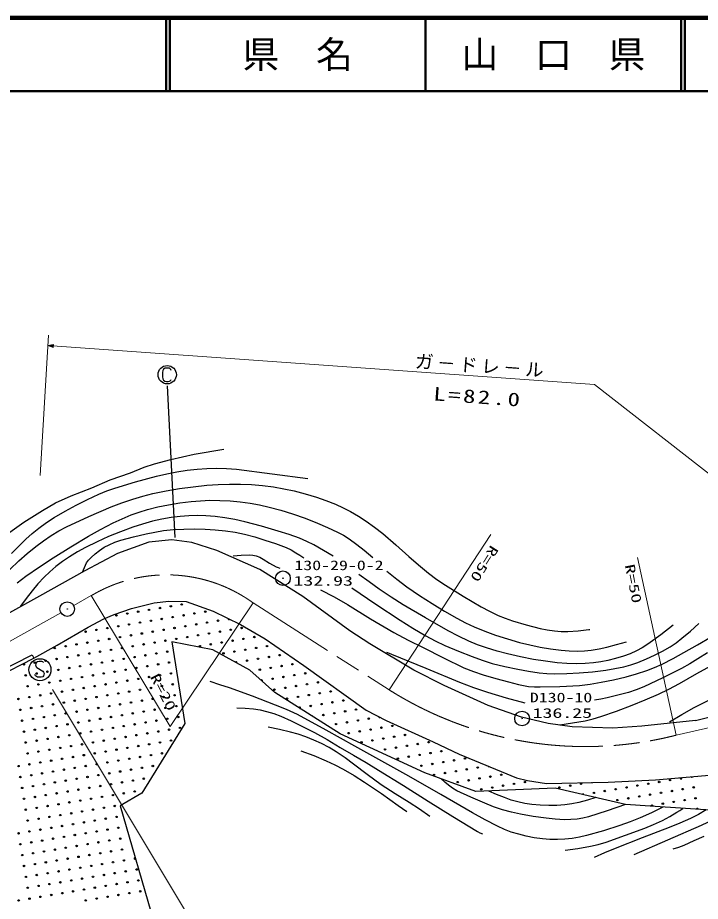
# Model space of a CAD drawing. Units: millimetres, scale not verified. Extents: x 40000 to 680000, y 20000 to 380000.
# Drawn here: x 277586 to 370345, y 259974 to 380000 of the extents above; entities that cross this region are included whole.
import ezdxf
from ezdxf.enums import TextEntityAlignment as Align

# ---------------------------------------------------------------- set-up
doc = ezdxf.new("R2010")
doc.units = ezdxf.units.MM
doc.header["$LTSCALE"] = 1000
doc.linetypes.add('CHAIN', pattern=[18.5, 12, -1.5, 3.5, -1.5])
for name, color, linetype, lineweight in [('M-BGD', 7, 'Continuous', 25), ('M-BGD-HTXT', 7, 'Continuous', 13), ('M-BMK', 2, 'CHAIN', 13), ('M-STR-STRC', 7, 'Continuous', 25), ('M-TTL', 2, 'Continuous', 140), ('M-TTL-LINE', 7, 'Continuous', 50)]:
    doc.layers.add(name, color=color, linetype=linetype, lineweight=lineweight)
doc.layers.add('M-BMK-SRVR', color=7, linetype='Continuous')
doc.layers.add('M-TTL-TXT', color=7, linetype='Continuous')
doc.styles.add('ＭＳ ゴシック', font='')
doc.styles.get('ＭＳ ゴシック').set_extended_font_data('MS Gothic')

# ---------------------------------------------------------------- blocks, each defined once
blk = doc.blocks.new('BUHIN2')
at = {"color": 3, "linetype": 'Continuous', "lineweight": 25}
for radius in [995, 30]:
    blk.add_circle((0, 0), radius, dxfattribs=at)
blk = doc.blocks.new('BUHIN4')
at = {"color": 7, "linetype": 'Continuous', "lineweight": 25}
blk.add_lwpolyline([(201, -784), (327, -806), (448, -780), (571, -718), (680, -617), (812, -413), (886, -230), (879, 13), (796, 208), (613, 385), (99, 717), (-149, 818), (-331, 824), (-540, 743), (-704, 581), (-833, 381), (-915, 219), (-919, 109), (-898, -8), (-845, -87)], dxfattribs=at)
blk.add_circle((0, 0), 1244, dxfattribs=at)
blk = doc.blocks.new('BUHIN58')
at = {"color": 7, "linetype": 'Continuous', "lineweight": 25}
blk.add_lwpolyline([(561, -915), (681, -895), (786, -829), (897, -713), (1023, -517), (1085, -325), (1079, -125), (994, 46), (853, 146), (754, 200), (596, 231), (469, 188), (-371, -243), (-533, -245), (-723, -194), (-866, -84), (-958, 38), (-1014, 199), (-945, 431), (-758, 721), (-657, 835), (-523, 918), (-364, 958), (-162, 952)], dxfattribs=at)
blk.add_circle((0, 0), 1492, dxfattribs=at)

msp = doc.modelspace()

# ---------------------------------------------------------------- linework, layer by layer
at = {"layer": 'M-BGD'}
for p, q in [((298414, 319977), (301547, 320700)), ((301547, 320700), (305585, 321397)), ((294772, 318960), (296191, 319415)), ((296191, 319415), (298414, 319977)), ((290166, 317219), (292897, 318183)), ((292897, 318183), (294772, 318960)), ((287675, 316148), (290166, 317219)), ((284842, 315057), (287675, 316148)), ((282727, 314119), (284842, 315057)), ((280959, 313075), (282727, 314119)), ((278442, 311495), (280959, 313075)), ((275898, 309674), (278442, 311495)), ((295406, 308749), (291157, 307217)), ((298518, 309095), (295406, 308749)), ((301236, 308700), (298518, 309095)), ((304644, 307613), (301236, 308700)), ((310474, 305044), (304644, 307613)), ((291157, 307217), (286711, 304846)), ((316353, 301388), (310474, 305044)), ((286711, 304846), (280559, 301437)), ((280559, 301437), (273247, 297386)), ((322702, 296694), (316353, 301388)), ((293058, 299751), (296154, 300537)), ((296154, 300537), (298119, 300734)), ((298119, 300734), (300477, 300709)), ((300477, 300709), (304142, 299407)), ((289300, 298326), (290700, 298941)), ((290700, 298941), (293058, 299751)), ((304142, 299407), (307852, 297589)), ((287163, 297196), (289300, 298326)), ((282957, 294787), (287163, 297196)), ((307852, 297589), (311217, 295624)), ((325419, 294929), (322702, 296694)), ((311217, 295624), (316479, 291994)), ((279764, 293018), (282957, 294787)), ((304084, 294136), (298538, 295237)), ((298538, 295237), (300317, 284145)), ((309122, 291385), (304084, 294136)), ((331397, 291372), (325419, 294929)), ((273082, 290153), (279535, 293463)), ((273298, 289702), (279764, 293018)), ((279535, 293463), (279764, 293018)), ((316479, 291994), (324954, 285951)), ((312509, 288336), (309122, 291385)), ((335547, 289297), (331397, 291372)), ((341500, 286580), (335547, 289297)), ((321411, 282706), (312509, 288336)), ((324954, 285951), (327637, 284551)), ((346045, 284999), (341500, 286580)), ((369670, 284531), (378261, 286646)), ((327637, 284551), (334024, 281627)), ((349652, 284110), (346045, 284999)), ((369670, 284531), (362398, 283764)), ((300317, 284145), (294474, 274662)), ((352912, 283665), (349652, 284110)), ((358446, 283517), (352912, 283665)), ((362398, 283764), (358446, 283517)), ((332927, 277421), (321411, 282706)), ((334024, 281627), (337586, 279981)), ((337586, 279981), (345353, 276769)), ((339839, 274881), (332927, 277421)), ((364250, 276472), (375774, 277483)), ((345353, 276769), (346876, 276400)), ((346876, 276400), (349431, 275983)), ((349431, 275983), (357833, 276172)), ((357833, 276172), (364250, 276472)), ((350635, 275347), (339839, 274881)), ((360160, 273145), (350635, 275347)), ((294474, 274662), (291499, 272926)), ((291499, 272926), (298651, 248518)), ((363540, 272891), (360160, 273145)), ((375309, 272129), (363540, 272891))]:
    msp.add_line(p, q, dxfattribs=at)
for points in [[(276767, 307241), (278695, 309173), (279558, 309944), (280466, 310676), (281498, 311414), (282565, 312103), (284029, 312969), (285530, 313788), (287057, 314556), (288619, 315275), (289689, 315717), (290782, 316103), (293611, 316939), (296462, 317719), (297840, 318051), (299234, 318325), (300598, 318535), (301970, 318685), (303287, 318768), (304615, 318791), (305962, 318754), (307316, 318657), (312164, 318024), (317013, 317397)], [(275292, 303876), (277754, 306230), (278885, 307228), (280054, 308181), (281083, 308944), (282155, 309664), (283183, 310284), (284239, 310852), (287263, 312239), (290309, 313570), (291749, 314117), (293219, 314611), (294582, 315010), (295959, 315350), (297760, 315722), (299574, 316034), (301433, 316297), (303298, 316501), (304823, 316608), (306362, 316655), (307863, 316646), (309371, 316577), (310873, 316445), (312368, 316253), (313767, 316011), (315154, 315711), (316664, 315321), (318170, 314870), (319475, 314421), (320767, 313913), (321803, 313443), (322815, 312917), (323896, 312287), (324954, 311599), (326085, 310787), (327186, 309922), (328973, 308401), (330730, 306826), (332053, 305665), (333420, 304546), (334560, 303705), (335735, 302912), (338128, 301429), (340563, 299990), (341697, 299374), (342855, 298814), (343833, 298416), (344842, 298070), (346688, 297535), (348564, 297054), (349543, 296851), (350537, 296706), (351427, 296645), (352331, 296644), (353748, 296730), (355180, 296877), (355260, 296886), (355350, 296897)], [(277513, 303230), (278713, 304130), (280538, 305413), (282399, 306649), (284789, 308139), (287218, 309582), (288860, 310497), (290540, 311364), (291772, 311938), (293026, 312455), (294115, 312846), (295224, 313180), (296649, 313536), (298089, 313834), (299627, 314091), (301172, 314287), (302427, 314395), (303697, 314444), (305070, 314437), (306441, 314371), (307808, 314244), (309167, 314058), (310457, 313822), (311743, 313526), (313343, 313089), (314926, 312594), (316636, 311997), (318332, 311341), (319706, 310763), (321065, 310126), (321872, 309689), (322649, 309199), (323676, 308453), (324675, 307652), (325257, 307168), (325844, 306676)], [(320452, 306845), (319162, 307648), (317836, 308402), (316879, 308869), (315895, 309282), (314463, 309797), (313000, 310259), (310735, 310929), (308458, 311540), (307098, 311834), (305717, 312071), (304436, 312233), (303150, 312336), (302010, 312371), (300861, 312345), (299655, 312255), (298444, 312104), (297162, 311880), (295891, 311598), (294543, 311220), (293215, 310785), (291576, 310177), (289948, 309507), (288367, 308798), (286816, 308036), (285711, 307436), (284635, 306783), (283693, 306139), (282779, 305441), (281959, 304738), (281180, 303991), (280338, 303092), (279541, 302154), (278735, 301125), (277951, 300079)], [(286408, 304703), (286653, 305332), (286949, 305930), (287226, 306328), (287552, 306692), (288107, 307190), (288706, 307646), (289343, 308060), (290007, 308419), (290799, 308752), (291613, 309029), (293315, 309489), (295043, 309893), (296215, 310137), (297408, 310323), (298771, 310463), (300149, 310543), (301599, 310567), (303056, 310532), (304430, 310445), (305809, 310297), (307122, 310098), (308423, 309840), (309811, 309475), (311184, 309051), (312628, 308571), (314049, 308034), (314740, 307705), (315403, 307322), (315930, 306980), (316458, 306619)], [(306847, 306901), (307936, 306994), (309045, 307027), (309523, 306988), (309995, 306888), (310471, 306707), (310929, 306468), (311815, 305920), (312725, 305429), (312971, 305318), (313218, 305210)], [(366675, 297486), (364956, 296167), (363190, 294888), (362439, 294413), (361660, 293991), (360793, 293605), (359891, 293271), (358840, 292943), (357775, 292674), (356804, 292486), (355823, 292357), (354678, 292270), (353519, 292242), (352211, 292285), (350908, 292388), (349291, 292583), (347667, 292839), (345909, 293176), (344165, 293571), (342723, 293956), (341291, 294400), (340079, 294834), (338879, 295327), (337471, 295993), (336089, 296714), (333008, 298463), (329961, 300262), (328318, 301288), (326709, 302364), (325325, 303351), (323948, 304364)], [(327761, 304815), (329095, 303732), (330465, 302697), (332172, 301529), (333910, 300412), (335570, 299394), (337261, 298428), (338422, 297824), (339609, 297276), (341050, 296683), (342514, 296146), (344121, 295620), (345753, 295149), (347159, 294794), (348576, 294497), (349994, 294257), (351423, 294075), (352542, 293983), (353671, 293951), (354587, 293981), (355507, 294073), (356578, 294250), (357651, 294489), (358972, 294842), (360298, 295231)], [(322998, 302560), (326247, 300341), (329537, 298167), (331269, 297076), (333042, 296031), (334317, 295343), (335627, 294705), (337467, 293932), (339341, 293209), (340702, 292715), (342081, 292278), (343797, 291861), (345541, 291501), (346994, 291219), (348463, 290996), (349506, 290907), (350554, 290878), (352225, 290915), (353892, 291011), (355702, 291167), (357510, 291382), (358735, 291579), (359956, 291836), (360918, 292102), (361861, 292426), (363009, 292891), (364136, 293412), (365197, 293954), (366234, 294552), (367055, 295097), (367850, 295697), (369009, 296679), (370144, 297711)], [(318743, 302278), (320582, 301311), (322391, 300291), (325521, 298360), (328681, 296481), (330666, 295434), (332680, 294439), (335434, 293041), (338210, 291699), (339502, 291197), (340826, 290747), (342540, 290230), (344277, 289768), (345639, 289442), (347010, 289175), (347793, 289102), (348590, 289088), (351261, 289161), (353921, 289294), (355389, 289482), (356860, 289731), (358565, 290078), (360252, 290484), (361657, 290875), (363056, 291328), (364112, 291727), (365144, 292182), (366632, 292939), (368092, 293750), (369961, 294810), (371797, 295921)], [(346565, 286887), (344021, 287586), (341483, 288346), (339569, 288990), (337675, 289692), (333074, 291605), (328449, 293486), (328096, 293626), (327743, 293765)], [(371327, 293749), (370001, 292915), (368915, 292225), (367798, 291588), (365248, 290313), (362672, 289092), (361642, 288694), (360590, 288352), (359153, 287963), (357696, 287632), (356839, 287454), (355980, 287281)], [(351253, 283955), (352981, 284197), (354695, 284497), (355773, 284747), (356846, 285057), (358969, 285803), (361075, 286607), (362868, 287324), (364644, 288099), (366087, 288804), (367513, 289566), (369877, 290930), (372279, 292246)], [(365239, 272781), (363723, 272015), (362174, 271299), (360811, 270759), (359425, 270274), (357165, 269555), (354889, 268895), (353914, 268672), (352916, 268507), (351921, 268401), (350920, 268355), (349912, 268377), (348895, 268460), (347783, 268613), (346671, 268827), (345661, 269078), (344659, 269389), (343718, 269748), (342800, 270163), (341089, 271050), (339392, 271996), (335063, 274467), (330738, 276963), (327090, 279023), (323405, 281036), (319512, 283228), (315595, 285364), (314128, 286024), (312627, 286633), (309507, 287829), (306370, 288967), (305070, 289393), (303756, 289811)], [(366162, 284344), (367811, 285345), (369489, 286292), (371866, 287483)], [(307345, 286261), (308495, 286220), (309650, 286119), (310537, 285971), (311414, 285764), (312379, 285467), (313331, 285112), (314739, 284498), (316124, 283828), (317903, 282920), (319659, 281954), (321414, 280864), (323208, 279821), (324931, 278834), (326624, 277795), (330011, 275711), (333373, 273573), (336716, 271478), (340085, 269438), (340401, 269288), (340726, 269135)], [(333587, 271476), (332198, 272470), (330767, 273419), (328859, 274590), (326987, 275810), (325088, 277183), (323214, 278613), (322066, 279466), (320875, 280275), (319896, 280859), (318877, 281396), (317825, 281885), (316742, 282321), (315705, 282674), (314647, 282971), (313155, 283311), (311642, 283609)], [(316077, 280404), (317813, 279763), (319524, 279066), (320681, 278524), (321821, 277923), (323290, 277064), (324728, 276154), (327026, 274607), (329296, 273007), (329873, 272594), (330458, 272175)], [(360160, 273145), (357667, 272265), (355146, 271440), (354373, 271256), (353590, 271133), (352739, 271069), (351871, 271064), (350637, 271137), (349400, 271270), (347641, 271509), (345893, 271807), (344676, 272070), (343465, 272393), (342260, 272810), (341066, 273288), (339146, 274118), (337253, 275003), (336669, 275359), (336117, 275765), (335619, 276180), (335130, 276611)], [(356161, 274069), (355011, 273696), (353838, 273378), (352907, 273200), (351955, 273079), (350855, 273006), (349749, 272992), (348601, 273033), (347460, 273134), (346499, 273275), (345551, 273476), (344632, 273737), (343721, 274060), (342655, 274494), (341598, 274957)], [(351981, 266932), (353703, 267171), (355415, 267469), (356485, 267715), (357548, 268022), (360178, 268940), (362789, 269915), (364001, 270409), (365186, 270957), (366179, 271486), (367145, 272070), (367559, 272333), (367979, 272604)], [(371122, 272400), (370077, 271780), (368993, 271208), (367576, 270580), (366127, 270003), (362437, 268610), (358772, 267162), (357333, 266545), (355901, 265912)], [(361376, 266315), (365930, 268331), (370517, 270310), (372210, 271145), (373877, 272035), (374027, 272116), (374185, 272202)], [(366638, 267120), (367402, 267338), (368156, 267617), (369494, 268246), (370855, 268818)]]:
    msp.add_lwpolyline(points, dxfattribs=at)
for centre in [(298398, 300057), (299878, 300305), (291002, 298818), (292481, 299066), (293960, 299313), (295440, 299561), (296919, 299809), (300126, 298825), (301605, 299073), (303084, 299321), (292729, 297586), (294208, 297834), (295688, 298082), (297167, 298330), (298646, 298577), (301853, 297594), (303332, 297842), (304812, 298089), (286811, 296595), (288291, 296843), (289770, 297091), (291249, 297338), (295935, 296602), (297415, 296850), (298894, 297098), (300374, 297346), (305059, 296610), (306539, 296858), (308018, 297106), (288538, 295363), (290018, 295611), (291497, 295859), (292977, 296107), (294456, 296355), (297663, 295371), (299142, 295619), (300621, 295867), (302101, 296114), (303580, 296362), (306787, 295378), (308266, 295626), (309745, 295874), (282621, 294372), (284100, 294620), (285580, 294868), (287059, 295116), (290266, 294132), (291745, 294380), (293224, 294627), (294704, 294875), (296183, 295123), (302349, 294635), (303828, 294883), (305307, 295131), (308514, 294147), (309993, 294395), (311473, 294642), (282869, 292893), (284348, 293141), (285827, 293388), (287307, 293636), (288786, 293884), (291993, 292900), (293472, 293148), (294952, 293396), (296431, 293644), (297910, 293891), (305555, 293651), (307035, 293899), (310241, 292915), (311720, 293163), (313200, 293411), (278431, 292149), (279910, 292397), (281389, 292645), (284596, 291661), (286075, 291909), (287555, 292157), (289034, 292405), (290513, 292652), (293720, 291669), (295199, 291916), (296679, 292164), (298158, 292412), (308762, 292667), (311968, 291684), (313448, 291931), (314927, 292179), (278678, 290670), (280158, 290918), (281637, 291166), (283116, 291413), (286323, 290430), (287802, 290677), (289282, 290925), (290761, 291173), (292241, 291421), (295447, 290437), (296927, 290685), (298406, 290933), (310489, 291436), (313696, 290452), (315175, 290700), (316654, 290948), (278926, 289190), (280406, 289438), (281885, 289686), (283364, 289934), (284844, 290182), (288050, 289198), (289530, 289446), (291009, 289694), (292488, 289941), (293968, 290189), (297174, 289206), (298654, 289453), (312216, 290204), (315423, 289221), (316902, 289468), (318381, 289716), (282133, 288207), (283612, 288455), (285092, 288702), (286571, 288950), (289777, 287966), (291257, 288214), (292736, 288462), (294216, 288710), (295695, 288958), (298902, 287974), (312464, 288725), (313943, 288973), (317150, 287989), (318629, 288237), (320109, 288485), (277695, 287463), (279174, 287711), (280653, 287959), (283860, 286975), (285339, 287223), (286819, 287471), (288298, 287719), (292984, 286983), (294463, 287230), (295943, 287478), (297422, 287726), (314191, 287493), (315671, 287741), (320357, 287005), (321836, 287253), (277942, 285984), (279422, 286232), (280901, 286480), (282381, 286727), (285587, 285744), (287067, 285991), (288546, 286239), (290025, 286487), (291505, 286735), (294711, 285751), (296191, 285999), (297670, 286247), (299149, 286495), (317398, 286510), (318877, 286757), (322084, 285774), (323563, 286021), (278190, 284505), (279670, 284752), (281149, 285000), (282628, 285248), (284108, 285496), (287314, 284512), (288794, 284760), (290273, 285008), (291753, 285255), (293232, 285503), (296438, 284520), (297918, 284767), (299397, 285015), (319125, 285278), (320604, 285526), (323811, 284542), (325290, 284790), (279917, 283273), (281397, 283521), (282876, 283769), (284356, 284016), (285835, 284264), (289042, 283280), (290521, 283528), (292000, 283776), (293480, 284024), (294959, 284272), (298166, 283288), (299645, 283536), (320852, 284046), (322332, 284294), (325538, 283310), (327018, 283558), (328497, 283806), (278438, 283025), (281645, 282041), (283124, 282289), (284603, 282537), (286083, 282785), (287562, 283033), (290769, 282049), (292248, 282297), (293728, 282545), (295207, 282792), (296686, 283040), (322579, 282815), (324059, 283063), (327265, 282079), (328745, 282327), (330224, 282575), (278686, 281546), (280165, 281794), (283372, 280810), (284851, 281058), (286331, 281305), (287810, 281553), (289289, 281801), (292496, 280817), (293975, 281065), (295455, 281313), (296934, 281561), (298414, 281809), (324307, 281583), (325786, 281831), (328993, 280847), (330472, 281095), (331951, 281343), (333431, 281591), (278934, 280066), (280413, 280314), (281892, 280562), (285099, 279578), (286578, 279826), (288058, 280074), (289537, 280322), (291017, 280569), (294223, 279586), (295703, 279834), (297182, 280081), (327513, 280600), (330720, 279616), (332199, 279864), (333679, 280111), (335158, 280359), (279181, 278587), (280661, 278835), (282140, 279083), (283620, 279330), (288306, 278594), (289785, 278842), (291264, 279090), (292744, 279338), (329240, 279368), (332447, 278384), (333926, 278632), (335406, 278880), (336885, 279128), (338364, 279375), (277702, 278339), (280909, 277355), (282388, 277603), (283867, 277851), (285347, 278099), (286826, 278347), (290033, 277363), (291512, 277611), (292992, 277859), (294471, 278106), (295950, 278354), (335654, 277400), (337133, 277648), (338612, 277896), (340092, 278144), (343298, 277160), (277950, 276860), (279429, 277108), (282636, 276124), (284115, 276372), (285595, 276619), (287074, 276867), (288553, 277115), (291760, 276131), (293239, 276379), (294719, 276627), (334174, 277153), (337381, 276169), (338860, 276417), (340340, 276665), (341819, 276912), (346505, 276176), (364753, 276191), (366233, 276439), (278198, 275380), (279677, 275628), (281156, 275876), (284363, 274892), (285842, 275140), (287322, 275388), (288801, 275636), (290281, 275884), (293487, 274900), (340587, 275185), (342067, 275433), (343546, 275681), (345025, 275929), (351191, 275440), (352670, 275688), (354150, 275936), (357356, 274952), (358836, 275200), (360315, 275448), (361794, 275696), (363274, 275944), (366480, 274960), (367960, 275208), (369439, 275455), (278446, 273901), (279925, 274149), (281404, 274397), (282884, 274644), (286090, 273661), (287570, 273908), (289049, 274156), (290528, 274404), (292008, 274652), (355877, 274705), (359083, 273721), (360563, 273969), (362042, 274216), (363522, 274464), (365001, 274712), (368208, 273728), (369687, 273976), (278693, 272422), (280173, 272669), (281652, 272917), (283132, 273165), (284611, 273413), (287817, 272429), (289297, 272677), (290776, 272925), (363769, 272985), (365249, 273233), (366728, 273480), (280421, 271190), (281900, 271438), (283379, 271686), (284859, 271933), (286338, 272181), (289545, 271198), (291024, 271445), (278941, 270942), (282148, 269958), (283627, 270206), (285107, 270454), (286586, 270702), (288065, 270950), (291272, 269966), (277710, 269215), (279189, 269463), (280668, 269711), (285354, 268975), (286834, 269223), (288313, 269470), (289793, 269718), (277957, 267736), (279437, 267983), (280916, 268231), (282396, 268479), (283875, 268727), (287082, 267743), (288561, 267991), (290040, 268239), (291520, 268487), (279685, 266504), (281164, 266752), (282643, 267000), (284123, 267247), (285602, 267495), (288809, 266512), (290288, 266759), (291768, 267007), (278205, 266256), (281412, 265272), (282891, 265520), (284371, 265768), (285850, 266016), (287329, 266264), (290536, 265280), (292015, 265528), (278453, 264777), (279932, 265025), (283139, 264041), (284618, 264289), (286098, 264537), (287577, 264784), (289057, 265032), (292263, 264048), (293743, 264296), (278701, 263297), (280180, 263545), (281660, 263793), (284866, 262809), (286346, 263057), (287825, 263305), (289304, 263553), (290784, 263801), (293990, 262817), (278949, 261818), (280428, 262066), (281907, 262314), (283387, 262562), (286593, 261578), (288073, 261826), (289552, 262073), (291032, 262321), (292511, 262569), (280676, 260586), (282155, 260834), (283635, 261082), (285114, 261330), (289800, 260594), (291279, 260842), (292759, 261090), (294238, 261337), (277717, 260091), (279196, 260339), (286841, 260098), (288321, 260346)]:
    msp.add_circle(centre, 99.5, dxfattribs=at)
for centre, start, end in [((306291, 298337), 145.02972, 342.75325), ((307282, 292420), 316.02747, 166.68311), ((310737, 289956), 307.30147, 148.72429), ((315918, 286262), 283.80323, 191.57102), ((317646, 285030), 356.93574, 118.43852), ((326770, 285038), 170.40483, 314.46663), ((341571, 278392), 190.60918, 304.44933), ((355629, 276184), 219.52053, 323.06358), ((367712, 276687), 122.61815, 67.40676), ((369191, 276935), 202.22171, 347.8032), ((354397, 274457), 358.47829, 155.49585), ((369935, 272497), 344.95341, 187.63767), ((293247, 267255), 162.71406, 229.94715), ((293495, 265776), 33.04663, 359.61458)]:
    msp.add_arc(centre, 99.5, start, end, dxfattribs=at)
at = {"layer": 'M-BGD-HTXT'}
for p, q in [((280626, 317821), (281766, 336854)), ((281683, 335455), (355944, 330188)), ((386678, 306173), (355944, 330188)), ((328051, 288706), (341863, 309819)), ((361786, 306685), (367081, 282545)), ((287590, 301493), (298313, 283718)), ((298313, 283718), (309564, 300520)), ((312818, 237910), (282320, 288756))]:
    msp.add_line(p, q, dxfattribs=at)
for points in [[(281683, 335455), (282418, 335215), (282444, 335589)], [(281836, 335444), (282393, 335536), (282375, 335275)], [(281911, 335439), (282363, 335510), (282349, 335305)], [(281988, 335434), (282333, 335484), (282323, 335335)], [(282062, 335428), (282303, 335458), (282297, 335365)]]:
    msp.add_lwpolyline(points, close=True, dxfattribs=at)
for points in [[(281759, 335450), (282423, 335563), (282401, 335245), (281761, 335450)], [(282272, 335414), (282139, 335423), (282273, 335432), (282270, 335395), (282139, 335423)]]:
    msp.add_lwpolyline(points, dxfattribs=at)
at = {"layer": 'M-BMK'}
for p, q in [((285196, 300154), (287590, 301493)), ((309564, 300520), (328051, 288706)), ((274649, 294254), (283450, 299177)), ((367081, 282545), (376771, 284782))]:
    msp.add_line(p, q, dxfattribs=at)
for centre, radius, start, end in [((297838, 284318), 20000, 54.10434, 120.82483), ((354728, 330995), 50000, 237.75525, 284.30286)]:
    msp.add_arc(centre, radius, start, end, dxfattribs=at)
at = {"layer": 'M-STR-STRC'}
msp.add_line((297905, 330012), (298958, 309400), dxfattribs=at)
at = {"layer": 'M-TTL'}
msp.add_line((680000, 380000), (40000, 380000), dxfattribs=at)
at = {"layer": 'M-TTL-LINE'}
for p, q in [((297750, 380000), (297750, 370000)), ((298250, 380000), (298250, 370000)), ((333000, 380000), (333000, 370000)), ((367750, 380000), (367750, 370000)), ((368250, 380000), (368250, 370000)), ((40000, 370000), (680000, 370000))]:
    msp.add_line(p, q, dxfattribs=at)

# ---------------------------------------------------------------- block references
at = {"layer": 'M-BMK-SRVR', "rotation": 122.84066}
for p in [(313631, 303865), (284323, 299666), (346122, 284807)]:
    msp.add_blockref('BUHIN2', p, dxfattribs=at)
at = {"layer": 'M-STR-STRC', "rotation": 122.84066}
for name, p in [('BUHIN4', (297905, 331503)), ('BUHIN58', (280616, 291431))]:
    msp.add_blockref(name, p, dxfattribs=at)

# ---------------------------------------------------------------- texts
at = {"layer": 'M-BGD-HTXT', "style": 'ＭＳ ゴシック', "width": 1.5}
for s, rotation, p in [('R=50', 237.8, (341556, 308674)), ('R=50', 281.1, (359695, 305566)), ('R=20', 297.5, (295186, 290291))]:
    msp.add_text(s, height=1320, rotation=rotation, dxfattribs=at).set_placement(p, align=Align.BOTTOM_LEFT)
at = {"layer": 'M-BGD-HTXT', "style": 'ＭＳ ゴシック'}
for s, width, p in [('130-29-0-2', 1.35, (315184, 304562)), ('132.93', 1.5, (315062, 302450)), ('D130-10', 1.35, (347174, 286605)), ('136.25', 1.5, (347552, 284492))]:
    msp.add_text(s, height=1320, dxfattribs=dict(at, width=width)).set_placement(p, align=Align.BOTTOM_LEFT)
at = {"layer": 'M-BGD-HTXT', "char_height": 1833, "attachment_point": 7, "rotation": 355.9, "style": 'ＭＳ ゴシック'}
for s, insert in [('\\T1.2;ガ－ドレ－ル', (331526, 332340)), ('\\T1.2;\\W1.35;L=82.0', (334017, 327995))]:
    msp.add_mtext(s, dxfattribs=dict(at, insert=insert))
at = {"layer": 'M-TTL-TXT', "style": 'ＭＳ ゴシック'}
for s, p in [('県\u3000名', (315625, 375000)), ('山\u3000口\u3000県', (350375, 375000))]:
    msp.add_text(s, height=3666, dxfattribs=at).set_placement(p, align=Align.MIDDLE_CENTER)

doc.saveas('drawing.dxf')
